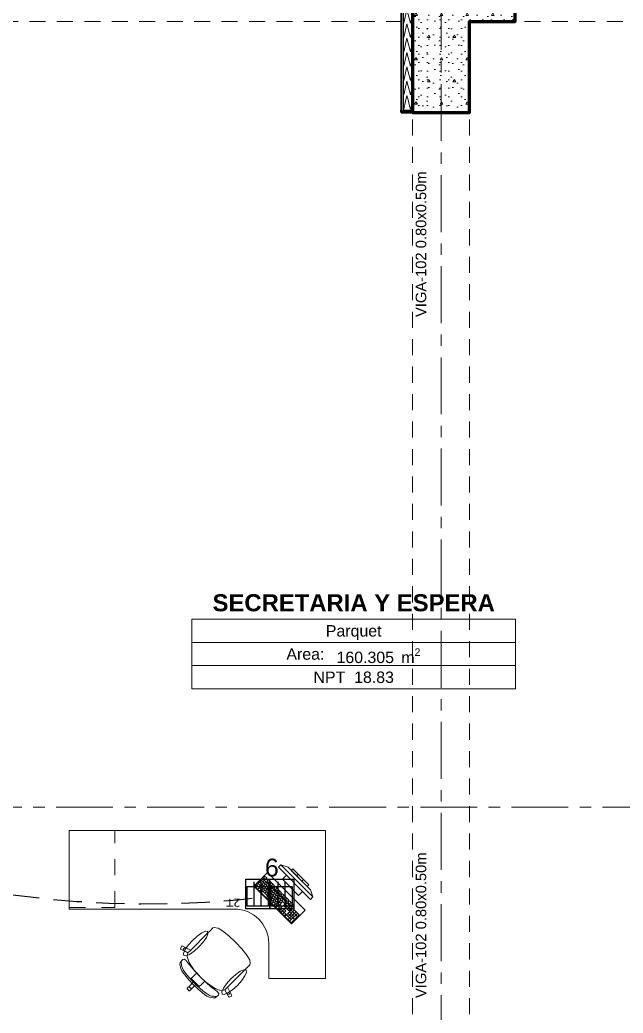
# Model space of a CAD drawing. Header units: inches. Extents: x -19 to 5698, y -728 to 92.
# Drawn here: x 382.62 to 387.92, y 8.19 to 16.91 of the extents above; entities that cross this region are included whole.
import ezdxf

# ---------------------------------------------------------------- set-up
doc = ezdxf.new("R2010")
doc.units = ezdxf.units.IN
doc.header["$MEASUREMENT"] = 0
doc.set_wipeout_variables(frame=1)
for name, pattern in [('HIDDEN', [0.375, 0.25, -0.125]), ('Hidden Line', [0.195611, 0.141111, -0.0545]), ('Punto & Raya', [0.65, 0.5, -0.075, 0, -0.075]), ('Rayas', [0.282222, 0.141111, -0.141111]), ('Wipeout_Contour', [1, 0, -1])]:
    doc.linetypes.add(name, pattern=pattern)
doc.layers.get('0').update_dxf_attribs({"color": 61})
doc.layers.add('00 conduct tomacorr', color=120, linetype='HIDDEN', lineweight=30)
doc.layers.add('00 IE LUZ EMERGENCIA', color=253, linetype='Continuous', lineweight=0)
for name, color, linetype in [('02 _ ARQ _ ALB _ Ejes Generales', 251, 'Continuous'), ('02 _ ARQ _ ZON _ Espacio.3D', 7, 'Continuous'), ('08 _ STR _ EXT _ 06 Columnas', 7, 'Continuous'), ('08 _ STR _ EXT _ 09 Vigas', 251, 'Continuous'), ('Dibujo 2D - General', 7, 'Continuous'), ('Estructura - 04 MURO', 7, 'Continuous'), ('Interior - Mobiliario', 7, 'Continuous'), ('Marcador - Secciones', 7, 'Continuous'), ('Notas - Etiquetas', 7, 'Continuous')]:
    doc.layers.add(name, color=color, linetype=linetype)
doc.styles.add('Annotative', font='arial.ttf')
doc.styles.add('Estilo_Generado_1', font='swisseb.ttf')
doc.styles.add('Estilo_Generado_4', font='swisse.ttf')
doc.styles.add('Estilo_Generado_7', font='swisse.ttf')

# ---------------------------------------------------------------- blocks, each defined once
blk = doc.blocks.new('*X262', base_point=(3216.2361, 0))
at = {"layer": 'Estructura - 04 MURO', "color": 9, "linetype": 'Continuous', "lineweight": 5}
for p, q in [((3232.2261, 16.136), (3232.2282, 16.128)), ((3232.2282, 16.128), (3232.2449, 16.1998)), ((3232.269, 16.1998), (3232.2768, 16.1706)), ((3232.3046, 16.1983), (3232.3049, 16.1998))]:
    blk.add_line(p, q, dxfattribs=at)
blk = doc.blocks.new('*X263', base_point=(3216.2361, 0))
at = {"layer": 'Estructura - 04 MURO', "color": 9, "linetype": 'Continuous', "lineweight": 5}
for p, q in [((3232.2768, 16.1706), (3232.2882, 16.128)), ((3232.2882, 16.128), (3232.3046, 16.1983)), ((3232.2556, 16.1198), (3232.2561, 16.1219)), ((3232.2561, 16.1219), (3232.2567, 16.1198))]:
    blk.add_line(p, q, dxfattribs=at)
blk = doc.blocks.new('*X264', base_point=(3216.2361, 0))
at = {"layer": 'Estructura - 04 MURO', "color": 9, "linetype": 'Continuous', "lineweight": 5}
for p, q in [((3232.2261, 17.27), (3232.2282, 17.262)), ((3232.2282, 17.262), (3232.2371, 17.3)), ((3232.278, 17.3), (3232.2882, 17.262)), ((3232.2882, 17.262), (3232.2971, 17.3)), ((3232.2282, 17.136), (3232.2561, 17.2559)), ((3232.2561, 17.2559), (3232.2882, 17.136)), ((3232.2882, 17.136), (3232.3061, 17.2128)), ((3232.2261, 17.144), (3232.2282, 17.136)), ((3232.2282, 17.01), (3232.2561, 17.1299)), ((3232.2561, 17.1299), (3232.2882, 17.01)), ((3232.2261, 17.018), (3232.2282, 17.01)), ((3232.2882, 17.01), (3232.3061, 17.0868)), ((3232.2282, 16.884), (3232.2561, 17.0039)), ((3232.2561, 17.0039), (3232.2882, 16.884)), ((3232.2882, 16.884), (3232.3061, 16.9608)), ((3232.2261, 16.892), (3232.2282, 16.884)), ((3232.2282, 16.758), (3232.2561, 16.8779)), ((3232.2561, 16.8779), (3232.2882, 16.758)), ((3232.2882, 16.758), (3232.3061, 16.8348)), ((3232.2261, 16.766), (3232.2282, 16.758)), ((3232.2282, 16.632), (3232.2561, 16.7519)), ((3232.2561, 16.7519), (3232.2882, 16.632)), ((3232.2882, 16.632), (3232.3061, 16.7088)), ((3232.2261, 16.64), (3232.2282, 16.632)), ((3232.2282, 16.506), (3232.2561, 16.6259)), ((3232.2561, 16.6259), (3232.2882, 16.506)), ((3232.2882, 16.506), (3232.3061, 16.5828)), ((3232.2261, 16.514), (3232.2282, 16.506)), ((3232.2282, 16.38), (3232.2561, 16.4999)), ((3232.2561, 16.4999), (3232.2882, 16.38)), ((3232.2882, 16.38), (3232.3061, 16.4568)), ((3232.2261, 16.388), (3232.2282, 16.38)), ((3232.2282, 16.254), (3232.2561, 16.3739)), ((3232.2561, 16.3739), (3232.2882, 16.254)), ((3232.2882, 16.254), (3232.3061, 16.3308)), ((3232.2261, 16.262), (3232.2282, 16.254)), ((3232.2449, 16.1998), (3232.2561, 16.2479)), ((3232.2561, 16.2479), (3232.269, 16.1998)), ((3232.3049, 16.1998), (3232.3061, 16.2048))]:
    blk.add_line(p, q, dxfattribs=at)
blk = doc.blocks.new('CAJA POP UP 6 MODULOS')
at = {"layer": '00 conduct tomacorr', "linetype": 'Continuous'}
for p, q in [((-0.095, -0.165), (-0.095, -0.0151)), ((-0.052, -0.165), (-0.052, -0.0151)), ((0.052, -0.165), (0.052, -0.0151)), ((0.095, -0.165), (0.095, -0.0151)), ((0, -0.165), (0, -0.18))]:
    blk.add_line(p, q, dxfattribs=at)
for points in [[(-0.147, 0), (0.147, 0), (0.147, -0.18), (-0.147, -0.18)], [(0, 0), (0.147, 0), (0.147, -0.18), (0, -0.18)]]:
    blk.add_lwpolyline(points, close=True, dxfattribs=at)
for points in [[(-0.138, -0.045), (-0.009, -0.045), (-0.009, -0.165), (-0.138, -0.165), (-0.138, -0.045)], [(0.009, -0.045), (0.138, -0.045), (0.138, -0.165), (0.009, -0.165), (0.009, -0.045)]]:
    blk.add_lwpolyline(points, dxfattribs=at)
at = {"color": 1, "insert": (-0.1807, -0.168), "char_height": 0.05, "attachment_point": 1, "rotation": 180}
blk.add_mtext_dynamic_manual_height_columns('{\\fVerdana|b0|i0|c0|p34;2T}', width=0.000481, gutter_width=0.1561, heights=[0], dxfattribs=at)

msp = doc.modelspace()

# ---------------------------------------------------------------- linework, layer by layer
at = {"layer": '02 _ ARQ _ ZON _ Espacio.3D', "color": 251, "linetype": 'Continuous', "lineweight": 13}
for p, q in [((386.9758, 11.6507), (384.1301, 11.6507)), ((384.1301, 11.6507), (384.1301, 11.04)), ((384.1301, 11.6507), (386.9758, 11.6507)), ((384.1301, 11.4472), (384.1301, 11.6507)), ((386.9758, 11.04), (386.9758, 11.6507)), ((386.9758, 11.6507), (386.9758, 11.4472)), ((386.9758, 11.4472), (384.1301, 11.4472)), ((384.1301, 11.4472), (386.9758, 11.4472)), ((384.1301, 11.2436), (384.1301, 11.4472)), ((386.9758, 11.4472), (386.9758, 11.2436)), ((386.9758, 11.2436), (384.1301, 11.2436)), ((384.1301, 11.2436), (386.9758, 11.2436)), ((384.1301, 11.04), (384.1301, 11.2436)), ((386.9758, 11.2436), (386.9758, 11.04)), ((384.1301, 11.04), (386.9758, 11.04)), ((386.9758, 11.04), (384.1301, 11.04))]:
    msp.add_line(p, q, dxfattribs=at)
at = {"layer": '02 _ ARQ _ ZON _ Espacio.3D', "color": 254, "linetype": 'Continuous', "lineweight": 0, "flags": 128}
msp.add_lwpolyline([(394.27, 9), (393.0701, 9), (393.0701, 17.2996), (386.9701, 17.3001), (386.9701, 16.9001), (386.5701, 16.9), (386.5701, 16.0999), (386.0701, 16.0998), (386.0701, 17.2998), (380.0701, 17.3), (380.07, 16.9), (379.57, 16.9), (379.57, 16.4), (379.07, 16.4), (379.07, 17.3), (378.2201, 17.2999), (378.2211, 6.3499), (387.2102, 6.35), (387.2102, 6.45), (391.7425, 6.4499), (391.7407, 7.7), (393.0701, 7.7), (393.0701, 8.1), (393.5701, 8.1)], dxfattribs=at)

# ---------------------------------------------------------------- texts
at = {"layer": '02 _ ARQ _ ZON _ Espacio.3D', "color": 251, "lineweight": 25, "attachment_point": 2}
for s, insert, char_height, style in [('\\A1;{\\pqc;\\pt0;\\fSwis721 Ex BT|b1|i0|c0|p34;SECRETARIA Y ESPERA}', (385.553, 11.8707), 0.15, 'Estilo_Generado_1'), ('\\A1;{\\pqc;\\pt0;\\fSwis721 Ex BT|b0|i0|c238|p34;Parquet}', (385.553, 11.599), 0.1, 'Estilo_Generado_7'), ('\\A1;{\\pqc;\\pt0;\\fSwis721 Ex BT|b0|i0|c238|p34;Area: }', (385.1287, 11.3954), 0.1, 'Estilo_Generado_7'), ('\\A1;{\\pqc;\\pt0,0.3;\\fSwis721 Ex BT|b0|i0|c238|p34;160.305\\fSwis721 Ex BT|b0|i0|c238|p34;\\A1{\\H.66x;\\S^  ;}\\fSwis721 Ex BT|b0|i0|c238|p34; m\\fSwis721 Ex BT|b0|i0|c238|p34;\\A1{\\H.66x;\\S2^  ;}}', (385.7706, 11.3954), 0.1, 'Estilo_Generado_7'), ('\\A1;{\\pqc;\\pt0;\\fSwis721 Ex BT|b0|i0|c238|p34;NPT  18.83}', (385.553, 11.1918), 0.1, 'Estilo_Generado_7')]:
    msp.add_mtext(s, dxfattribs=dict(at, insert=insert, char_height=char_height, style=style))

# ---------------------------------------------------------------- next in the draw order: wipeouts: each hides what was drawn before it
at = {"color": 254, "linetype": 'Wipeout_Contour', "lineweight": 0, "ltscale": 19362.529553}
msp.add_wipeout([(387.4989, 4.6), (387.4989, 6.35), (378.17, 6.35), (378.17, 20.0845), (376.4702, 20.0845), (376.4702, 4.6)], dxfattribs=at).dxf.layer = 'Dibujo 2D - General'

# ---------------------------------------------------------------- next in the draw order: hatches: boundary and pattern name
at = {"layer": '08 _ STR _ EXT _ 06 Columnas', "linetype": 'Continuous', "lineweight": 9}
h = msp.add_hatch(dxfattribs=at)
h.set_pattern_fill('HORMIGÓN_EN_MASA_0002', style=0, pattern_type=2)
h.set_pattern_definition([(0, (370.00008, 2e-08), (0, 0.3897114), [0.024375, -0.200625]), (0, (370.11258, 0.19486), (0, 0.3897114), [0.024375, -0.200625]), (60, (370.00008, 2e-08), (-0.3375, 0.194856), [0.024375, -0.200625]), (60, (370.22508, 2e-08), (-0.3375, 0.194856), [0.024375, -0.200625]), (120, (370.02445, 2e-08), (0.3375, 0.194856), [0.024375, -0.200625]), (120, (370.24945, 2e-08), (0.3375, 0.194856), [0.024375, -0.200625]), (0, (370.000076, 0.0375), (0, 0.075), [0, -0.075, 0, -0.1125]), (45, (370.037576, 0.0375), (-0.053033, 0.053033), [0, -0.05625, 0, -0.09375])])
h.paths.add_polyline_path([(386.9701, 17.4), (386.0701, 17.4), (386.0701, 16.0998), (386.5701, 16.0999), (386.5701, 16.9), (386.9701, 16.9001)])
at = {"layer": 'Estructura - 04 MURO', "linetype": 'Continuous', "lineweight": 9}
for points in [[(385.9901, 16.1198), (385.9901, 17.3), (385.9701, 17.3), (385.9701, 16.1198)], [(385.9701, 16.1198), (385.9701, 16.0998), (385.9901, 16.1198)], [(385.9901, 16.1198), (385.9701, 16.0998), (385.9901, 16.0998)], [(385.9901, 16.0998), (386.0701, 16.0998), (386.0701, 16.1198), (385.9901, 16.1198)]]:
    msp.add_hatch(color=250, dxfattribs=at).paths.add_polyline_path(points)

# ---------------------------------------------------------------- next in the draw order: linework, layer by layer
at = {"layer": '00 conduct tomacorr'}
msp.add_arc((383.7418, 18.0977), 8.9453, 247.88405, 276.89608, dxfattribs=at)
at = {"layer": '02 _ ARQ _ ALB _ Ejes Generales', "color": 251, "linetype": 'Punto & Raya', "lineweight": 13, "true_color": 0x636466}
msp.add_line((386.3201, 3.05), (386.3201, 44.9), dxfattribs=at)
at = {"layer": '08 _ STR _ EXT _ 06 Columnas', "color": 7, "linetype": 'Continuous', "lineweight": 80, "flags": 128}
msp.add_lwpolyline([(386.9701, 17.4), (386.0701, 17.4), (386.0701, 16.0998), (386.5701, 16.0999), (386.5701, 16.9), (386.9701, 16.9001)], close=True, dxfattribs=at)
at = {"layer": '08 _ STR _ EXT _ 09 Vigas', "color": 251, "linetype": 'Hidden Line', "lineweight": 13, "true_color": 0x636466}
for p, q in [((379.57, 16.9), (386.0701, 16.9)), ((386.0701, 7.7), (386.0701, 16.9)), ((386.5701, 16.9), (393.0701, 16.9)), ((386.5701, 7.7), (386.5701, 16.9))]:
    msp.add_line(p, q, dxfattribs=at)
at = {"layer": 'Estructura - 04 MURO', "color": 143, "linetype": 'Continuous', "lineweight": 5}
for p, q in [((385.9901, 17.3), (385.9901, 16.1998)), ((385.9901, 16.1998), (385.9901, 16.1198)), ((385.9901, 16.1998), (385.9901, 16.1198)), ((385.9901, 16.1198), (386.0701, 16.1198))]:
    msp.add_line(p, q, dxfattribs=at)
at = {"layer": 'Estructura - 04 MURO', "color": 7, "linetype": 'Continuous', "lineweight": 40, "flags": 128}
for points in [[(385.9701, 17.3), (385.9701, 16.1198)], [(385.9701, 16.0998), (385.9701, 16.1198)], [(385.9701, 16.0998), (386.0701, 16.0998)]]:
    msp.add_lwpolyline(points, dxfattribs=at)
at = {"layer": 'Interior - Mobiliario', "color": 175, "linetype": 'Rayas', "lineweight": 13}
for p, q in [((383.4543, 9.1214), (383.4543, 9.7953)), ((383.0543, 9.1214), (383.4543, 9.1214))]:
    msp.add_line(p, q, dxfattribs=at)
at = {"layer": 'Interior - Mobiliario', "color": 175, "linetype": 'Continuous', "lineweight": 13}
for p, q in [((384.9121, 9.4953), (384.8909, 9.474)), ((384.8909, 9.474), (385.1737, 9.1912)), ((385.195, 9.2124), (384.9121, 9.4953)), ((384.9121, 9.4953), (384.9758, 9.474)), ((384.9758, 9.474), (385.1737, 9.2761)), ((385.0182, 9.4599), (385.004, 9.4458)), ((385.004, 9.4458), (385.1455, 9.3043)), ((385.1596, 9.3185), (385.0182, 9.4599)), ((384.7542, 9.3729), (384.6856, 9.3044)), ((384.713, 9.3318), (384.9207, 9.1241)), ((384.7267, 9.3455), (384.9171, 9.1551)), ((384.7404, 9.3592), (384.9482, 9.1515)), ((384.7475, 9.3248), (384.7612, 9.3385)), ((384.9619, 9.1652), (384.7542, 9.3729)), ((384.7543, 9.3454), (384.768, 9.3591)), ((384.7747, 9.3935), (384.761, 9.3798)), ((384.761, 9.3798), (384.7749, 9.366)), ((384.7681, 9.3315), (384.7818, 9.3453)), ((384.7886, 9.3797), (384.7747, 9.3935)), ((384.7749, 9.366), (384.7886, 9.3797)), ((384.782, 9.3177), (384.7957, 9.3314)), ((384.8024, 9.3658), (384.7887, 9.3521)), ((384.7887, 9.3521), (384.8441, 9.2967)), ((384.8578, 9.3104), (384.8024, 9.3658)), ((384.8026, 9.3383), (384.8163, 9.352)), ((384.8164, 9.3244), (384.8301, 9.3381)), ((384.9616, 9.4033), (384.9263, 9.368)), ((384.9263, 9.368), (385.0677, 9.2266)), ((385.103, 9.2619), (384.9616, 9.4033)), ((385.0512, 9.3986), (385.0653, 9.4128)), ((385.0983, 9.3515), (385.1125, 9.3656)), ((384.6856, 9.3044), (384.8933, 9.0967)), ((384.6993, 9.3181), (384.907, 9.1104)), ((384.7098, 9.2801), (384.7235, 9.2939)), ((384.7166, 9.3008), (384.7303, 9.3145)), ((384.7254, 9.2646), (384.7391, 9.2783)), ((384.7305, 9.2869), (384.7442, 9.3007)), ((384.7372, 9.3076), (384.751, 9.3213)), ((384.741, 9.249), (384.7547, 9.2627)), ((384.7443, 9.2731), (384.758, 9.2868)), ((384.7511, 9.2937), (384.7648, 9.3074)), ((384.7581, 9.2592), (384.7719, 9.273)), ((384.7613, 9.3109), (384.7751, 9.3246)), ((384.7649, 9.2799), (384.7787, 9.2936)), ((384.772, 9.2454), (384.7857, 9.2591)), ((384.7752, 9.2971), (384.7889, 9.3108)), ((384.7788, 9.266), (384.7925, 9.2797)), ((384.7858, 9.2315), (384.7996, 9.2453)), ((384.789, 9.2832), (384.8028, 9.2969)), ((384.7926, 9.2522), (384.8063, 9.2659)), ((384.7958, 9.3038), (384.8095, 9.3176)), ((384.8029, 9.2694), (384.8166, 9.2831)), ((384.8065, 9.2383), (384.8202, 9.2521)), ((384.8097, 9.29), (384.8234, 9.3037)), ((384.8167, 9.2555), (384.8304, 9.2692)), ((384.8235, 9.2762), (384.8372, 9.2899)), ((384.8302, 9.3106), (384.844, 9.3243)), ((384.8306, 9.2417), (384.8443, 9.2554)), ((384.8374, 9.2623), (384.8511, 9.276)), ((384.8441, 9.2967), (384.8578, 9.3104)), ((384.8647, 9.3035), (384.851, 9.2898)), ((384.851, 9.2898), (384.9064, 9.2344)), ((384.8512, 9.2485), (384.8649, 9.2622)), ((384.9201, 9.2481), (384.8647, 9.3035)), ((384.8649, 9.2759), (384.8786, 9.2897)), ((384.8651, 9.2346), (384.8788, 9.2483)), ((384.8787, 9.2621), (384.8924, 9.2758)), ((384.8926, 9.2483), (384.9063, 9.262)), ((384.9064, 9.2344), (384.9201, 9.2481)), ((385.0677, 9.2266), (385.103, 9.2619)), ((385.1455, 9.3043), (385.1596, 9.3185)), ((385.195, 9.2124), (385.1737, 9.2761)), ((384.7997, 9.2177), (384.8134, 9.2314)), ((384.8135, 9.2039), (384.8273, 9.2176)), ((384.8171, 9.1728), (384.8308, 9.1865)), ((384.8203, 9.2245), (384.834, 9.2382)), ((384.8274, 9.19), (384.8411, 9.2037)), ((384.8342, 9.2106), (384.8479, 9.2244)), ((384.8344, 9.1555), (384.8482, 9.1692)), ((384.8412, 9.1762), (384.8549, 9.1899)), ((384.8444, 9.2278), (384.8581, 9.2415)), ((384.848, 9.1968), (384.8617, 9.2105)), ((384.8551, 9.1623), (384.8688, 9.176)), ((384.8583, 9.214), (384.872, 9.2277)), ((384.8619, 9.1829), (384.8756, 9.1967)), ((384.8689, 9.1485), (384.8826, 9.1622)), ((384.8721, 9.2001), (384.8858, 9.2138)), ((384.8757, 9.1691), (384.8894, 9.1828)), ((384.8789, 9.2208), (384.8926, 9.2345)), ((384.886, 9.1863), (384.8997, 9.2)), ((384.8896, 9.1553), (384.9033, 9.169)), ((384.8928, 9.2069), (384.9065, 9.2206)), ((384.8933, 9.0967), (384.9619, 9.1652)), ((384.8998, 9.1724), (384.9135, 9.1861)), ((384.9066, 9.1931), (384.9203, 9.2068)), ((384.927, 9.2412), (384.9133, 9.2275)), ((384.9133, 9.2275), (384.9687, 9.1721)), ((384.9137, 9.1586), (384.9274, 9.1723)), ((384.9205, 9.1792), (384.9342, 9.1929)), ((384.9824, 9.1858), (384.927, 9.2412)), ((384.9272, 9.2136), (384.9409, 9.2273)), ((384.941, 9.1998), (384.9547, 9.2135)), ((384.9688, 9.1583), (384.9414, 9.1309)), ((384.9549, 9.1859), (384.9686, 9.1997)), ((384.9687, 9.1721), (384.9824, 9.1858)), ((385.0103, 9.1168), (384.9688, 9.1583)), ((384.9894, 9.1789), (384.9756, 9.1652)), ((384.9756, 9.1652), (385.0172, 9.1236)), ((385.0309, 9.1373), (384.9894, 9.1789)), ((384.9895, 9.1513), (385.0032, 9.165)), ((385.1737, 9.1912), (385.195, 9.2124)), ((384.8518, 9.1382), (384.8655, 9.1519)), ((384.8691, 9.1209), (384.8828, 9.1346)), ((384.9139, 9.1035), (384.9002, 9.0897)), ((384.9002, 9.0897), (384.9418, 9.0482)), ((384.9034, 9.1414), (384.9171, 9.1551)), ((384.9278, 9.0896), (384.9139, 9.1035)), ((384.9141, 9.0759), (384.9278, 9.0896)), ((384.9415, 9.1033), (384.9278, 9.0896)), ((384.9278, 9.0896), (384.9416, 9.0758)), ((384.9279, 9.0621), (384.9416, 9.0758)), ((384.9414, 9.1309), (384.9829, 9.0893)), ((384.9553, 9.0895), (384.9415, 9.1033)), ((384.9416, 9.0758), (384.9553, 9.0895)), ((384.9555, 9.0619), (384.9416, 9.0758)), ((385.0173, 9.1098), (384.9487, 9.0413)), ((384.9551, 9.1446), (384.9966, 9.1031)), ((384.9552, 9.117), (384.9826, 9.1445)), ((384.9691, 9.1032), (384.9965, 9.1306)), ((384.9762, 9.0411), (385.0311, 9.096)), ((384.9764, 9.0136), (385.0449, 9.0822)), ((384.9829, 9.0893), (385.0103, 9.1168)), ((384.9898, 9.0824), (385.0314, 9.0409)), ((385.0033, 9.1375), (385.0171, 9.1512)), ((385.0035, 9.0961), (385.0589, 9.0407)), ((385.0172, 9.1236), (385.0309, 9.1373)), ((385.0726, 9.0545), (385.0173, 9.1098)), ((384.9418, 9.0482), (384.9555, 9.0619)), ((384.9487, 9.0413), (385.0041, 8.9859)), ((384.9624, 9.055), (385.0039, 9.0134)), ((384.9761, 9.0687), (385.0315, 9.0133)), ((384.9902, 8.9997), (385.0588, 9.0683)), ((385.0041, 8.9859), (385.0726, 9.0545)), ((384.2945, 8.919), (384.269, 8.8935)), ((384.3164, 8.941), (384.2945, 8.919)), ((384.3257, 8.9438), (384.3164, 8.941)), ((384.3596, 8.9398), (384.3257, 8.9438)), ((384.3618, 8.939), (384.3596, 8.9398)), ((384.4018, 8.914), (384.3618, 8.939)), ((384.4555, 8.8705), (384.4018, 8.914)), ((384.269, 8.8935), (384.1211, 8.7457)), ((384.4563, 8.8698), (384.4555, 8.8705)), ((384.5146, 8.8149), (384.4563, 8.8698)), ((384.5146, 8.8149), (384.5695, 8.7566)), ((384.0422, 8.7809), (384.0314, 8.7595)), ((384.0314, 8.7595), (384.0327, 8.7555)), ((384.0327, 8.7555), (384.0658, 8.7385)), ((384.0462, 8.7822), (384.0422, 8.7809)), ((384.0793, 8.7652), (384.0462, 8.7822)), ((384.0592, 8.7588), (384.0576, 8.7531)), ((384.0576, 8.7531), (384.0583, 8.7473)), ((384.0583, 8.7473), (384.0612, 8.7422)), ((384.0628, 8.7633), (384.0592, 8.7588)), ((384.0612, 8.7422), (384.0658, 8.7385)), ((384.0679, 8.7662), (384.0628, 8.7633)), ((384.0658, 8.7385), (384.0968, 8.7212)), ((384.0737, 8.7669), (384.0679, 8.7662)), ((384.0793, 8.7652), (384.0737, 8.7669)), ((384.1211, 8.7457), (384.0793, 8.7652)), ((384.0968, 8.7212), (384.0894, 8.6893)), ((384.0969, 8.7214), (384.0968, 8.7212)), ((384.0969, 8.7214), (384.1211, 8.7457)), ((384.5695, 8.7566), (384.5702, 8.7558)), ((384.5702, 8.7558), (384.6137, 8.7021)), ((384.0275, 8.6363), (384.0257, 8.6195)), ((384.0507, 8.6641), (384.0275, 8.6363)), ((384.0372, 8.6416), (384.0364, 8.6461)), ((384.038, 8.6335), (384.0372, 8.6416)), ((384.0636, 8.6676), (384.0507, 8.6641)), ((384.078, 8.6575), (384.0636, 8.6676)), ((384.0966, 8.6352), (384.078, 8.6575)), ((384.0894, 8.6893), (384.1077, 8.6373)), ((384.1245, 8.5991), (384.0966, 8.6352)), ((384.1077, 8.6373), (384.1491, 8.5735)), ((384.6137, 8.7021), (384.6387, 8.6621)), ((384.6387, 8.6621), (384.6395, 8.6599)), ((384.6395, 8.6599), (384.6435, 8.626)), ((384.0257, 8.6195), (384.0334, 8.5834)), ((384.0334, 8.5834), (384.0424, 8.5641)), ((384.04, 8.6228), (384.038, 8.6335)), ((384.0412, 8.6074), (384.04, 8.6228)), ((384.0451, 8.5926), (384.0412, 8.6074)), ((384.0424, 8.5641), (384.0573, 8.5425)), ((384.055, 8.5738), (384.0451, 8.5926)), ((384.0699, 8.5519), (384.055, 8.5738)), ((384.0885, 8.5281), (384.0699, 8.5519)), ((384.1572, 8.5598), (384.1245, 8.5991)), ((384.1491, 8.5735), (384.1739, 8.5453)), ((384.2067, 8.507), (384.1572, 8.5598)), ((384.5932, 8.5693), (384.4453, 8.4214)), ((384.6187, 8.5948), (384.5932, 8.5693)), ((384.6407, 8.6167), (384.6187, 8.5948)), ((384.6435, 8.626), (384.6407, 8.6167)), ((384.0573, 8.5425), (384.1041, 8.4858)), ((384.1096, 8.5034), (384.0885, 8.5281)), ((384.1041, 8.4858), (384.1432, 8.4435)), ((384.1322, 8.4788), (384.1096, 8.5034)), ((384.149, 8.4732), (384.115, 8.4366)), ((384.1465, 8.5179), (384.1253, 8.4968)), ((384.1253, 8.4968), (384.149, 8.4732)), ((384.155, 8.4553), (384.1322, 8.4788)), ((384.1739, 8.5453), (384.1465, 8.5179)), ((384.149, 8.4732), (384.1609, 8.4612)), ((384.1729, 8.4493), (384.1609, 8.4612)), ((384.1739, 8.5453), (384.2072, 8.5075)), ((384.2067, 8.507), (384.2595, 8.4575)), ((384.245, 8.4742), (384.2072, 8.5075)), ((384.245, 8.4742), (384.2176, 8.4468)), ((384.2732, 8.4494), (384.245, 8.4742)), ((384.115, 8.4366), (384.0889, 8.4105)), ((384.0889, 8.4105), (384.0889, 8.4063)), ((384.0889, 8.4063), (384.0974, 8.3978)), ((384.106, 8.3892), (384.0974, 8.3978)), ((384.1102, 8.3892), (384.106, 8.3892)), ((384.1363, 8.4153), (384.1102, 8.3892)), ((384.1117, 8.4318), (384.1106, 8.426)), ((384.1106, 8.426), (384.1118, 8.4203)), ((384.115, 8.4366), (384.1117, 8.4318)), ((384.1118, 8.4203), (384.1151, 8.4154)), ((384.12, 8.4121), (384.1151, 8.4154)), ((384.1257, 8.4109), (384.12, 8.4121)), ((384.1315, 8.4121), (384.1257, 8.4109)), ((384.1363, 8.4153), (384.1315, 8.4121)), ((384.1729, 8.4493), (384.1363, 8.4153)), ((384.1854, 8.4044), (384.1432, 8.4435)), ((384.155, 8.4553), (384.1785, 8.4325)), ((384.1965, 8.4256), (384.1729, 8.4493)), ((384.1785, 8.4325), (384.2031, 8.4099)), ((384.2421, 8.3576), (384.1854, 8.4044)), ((384.2176, 8.4468), (384.1965, 8.4256)), ((384.2031, 8.4099), (384.2278, 8.3888)), ((384.2278, 8.3888), (384.2516, 8.3702)), ((384.2595, 8.4575), (384.2988, 8.4248)), ((384.337, 8.408), (384.2732, 8.4494)), ((384.2988, 8.4248), (384.3349, 8.3969)), ((384.3349, 8.3969), (384.3572, 8.3783)), ((384.3889, 8.3897), (384.337, 8.408)), ((384.3572, 8.3783), (384.3672, 8.3639)), ((384.4209, 8.3971), (384.3889, 8.3897)), ((384.4211, 8.3972), (384.4209, 8.3971)), ((384.4382, 8.3661), (384.4209, 8.3971)), ((384.4211, 8.3972), (384.4453, 8.4214)), ((384.4453, 8.4214), (384.4649, 8.3797)), ((384.4649, 8.3797), (384.4665, 8.374)), ((384.4649, 8.3797), (384.4819, 8.3465)), ((384.4665, 8.374), (384.4659, 8.3682)), ((384.2638, 8.3427), (384.2421, 8.3576)), ((384.2516, 8.3702), (384.2735, 8.3553)), ((384.2831, 8.3337), (384.2638, 8.3427)), ((384.2735, 8.3553), (384.2923, 8.3454)), ((384.3192, 8.326), (384.2831, 8.3337)), ((384.2923, 8.3454), (384.3071, 8.3415)), ((384.3071, 8.3415), (384.3225, 8.3403)), ((384.336, 8.3278), (384.3192, 8.326)), ((384.3225, 8.3403), (384.3332, 8.3383)), ((384.3332, 8.3383), (384.3413, 8.3375)), ((384.3638, 8.351), (384.336, 8.3278)), ((384.3413, 8.3375), (384.3458, 8.3367)), ((384.3672, 8.3639), (384.3638, 8.351)), ((384.4419, 8.3615), (384.4382, 8.3661)), ((384.4552, 8.333), (384.4382, 8.3661)), ((384.447, 8.3586), (384.4419, 8.3615)), ((384.4528, 8.3579), (384.447, 8.3586)), ((384.4585, 8.3595), (384.4528, 8.3579)), ((384.4592, 8.3317), (384.4552, 8.333)), ((384.463, 8.3631), (384.4585, 8.3595)), ((384.4806, 8.3425), (384.4592, 8.3317)), ((384.4659, 8.3682), (384.463, 8.3631)), ((384.4819, 8.3465), (384.4806, 8.3425))]:
    msp.add_line(p, q, dxfattribs=at)
at = {"layer": 'Interior - Mobiliario', "color": 175, "linetype": 'Continuous', "lineweight": 13, "flags": 128}
msp.add_lwpolyline([(385.306, 9.7953), (383.0543, 9.7953), (383.0543, 9.1064), (384.506, 9.1064, -0.414214), (384.806, 8.8064), (384.806, 8.4953), (385.306, 8.4953)], format="xyb", close=True, dxfattribs=at)
for points in [[(384.7954, 9.4281), (384.6752, 9.3079), (385.0076, 8.9755), (385.1278, 9.0957)], [(384.1362, 8.8314), (384.098, 8.7889), (384.07, 8.7486), (384.0564, 8.7165), (384.0593, 8.6976), (384.0782, 8.6947), (384.1103, 8.7083), (384.1506, 8.7364), (384.1931, 8.7745), (384.2313, 8.817), (384.2593, 8.8574), (384.2729, 8.8894), (384.27, 8.9083), (384.2511, 8.9112), (384.219, 8.8976), (384.1787, 8.8696)], [(384.5311, 8.4365), (384.4886, 8.3983), (384.4483, 8.3703), (384.4162, 8.3567), (384.3973, 8.3596), (384.3944, 8.3785), (384.408, 8.4106), (384.436, 8.4509), (384.4742, 8.4934), (384.5167, 8.5316), (384.557, 8.5596), (384.5891, 8.5732), (384.608, 8.5703), (384.6109, 8.5514), (384.5973, 8.5193), (384.5693, 8.479)]]:
    msp.add_lwpolyline(points, close=True, dxfattribs=at)
at = {"layer": 'Marcador - Secciones', "color": 251, "linetype": 'Punto & Raya', "lineweight": 13, "true_color": 0x636466}
msp.add_line((374.9384, 10.0018), (416.3507, 10.0018), dxfattribs=at)

# ---------------------------------------------------------------- next in the draw order: block references
at = {"layer": '00 conduct tomacorr', "xscale": 1.432830642179531, "yscale": 1.432830642179531, "zscale": 1.432830642179531}
msp.add_blockref('CAJA POP UP 6 MODULOS', (384.8159, 9.3675), dxfattribs=at)
at = {"layer": 'Estructura - 04 MURO', "color": 7, "lineweight": 80}
for name in ['*X264', '*X262', '*X263']:
    msp.add_blockref(name, (370.0001, 0), dxfattribs=at)

# ---------------------------------------------------------------- next in the draw order: texts
at = {"layer": '00 IE LUZ EMERGENCIA', "style": 'Annotative'}
msp.add_attdef('6', (384.7732, 9.3927, 0), '', height=0.1562, dxfattribs=at)
at = {"layer": 'Notas - Etiquetas', "color": 171, "linetype": 'Continuous', "lineweight": 13, "char_height": 0.0925, "attachment_point": 1, "rotation": 90, "style": 'Estilo_Generado_4'}
for insert in [(386.0976, 14.3044), (386.0976, 8.3249)]:
    msp.add_mtext('\\A1;{\\pql;\\fSwis721 Ex BT|b0|i0|c0|p34;VIGA-102\\fSwis721 Ex BT|b0|i0|c0|p34; \\fSwis721 Ex BT|b0|i0|c0|p34;0.80\\fSwis721 Ex BT|b0|i0|c0|p34;x\\fSwis721 Ex BT|b0|i0|c0|p34;0.50\\fSwis721 Ex BT|b0|i0|c0|p34;m}', dxfattribs=dict(at, insert=insert))

doc.saveas('drawing.dxf')
